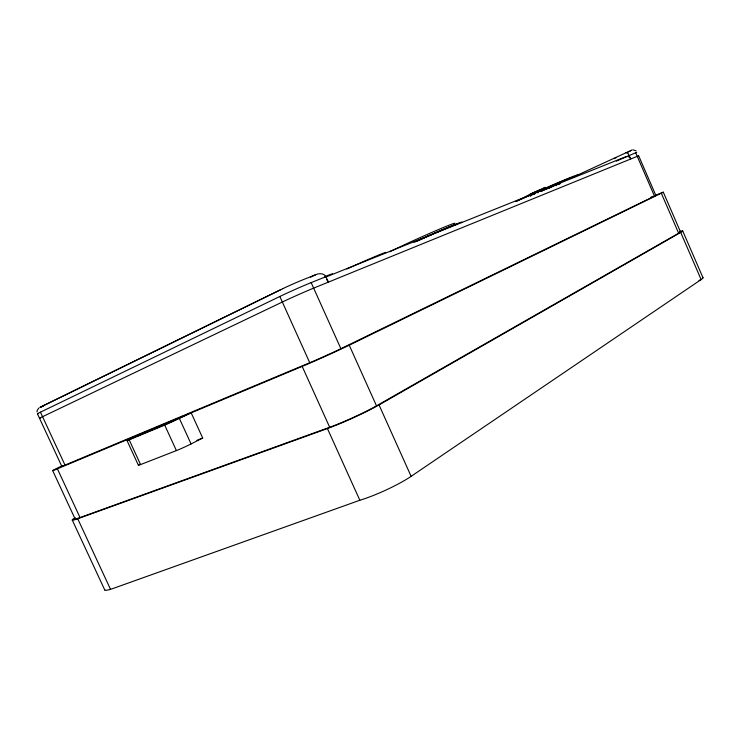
<?xml version="1.0" encoding="UTF-8"?>
<svg xmlns="http://www.w3.org/2000/svg" width="740" height="740" viewBox="0 0 740 740"><rect width="100%" height="100%" fill="white"/><g stroke="black" fill="none" stroke-linecap="round" stroke-linejoin="round"><path stroke-width="1.11" d="M37 411.93L37.342 410.071L38.896 408.027M638.315 155.909L313.64 288.128A23.902 0.675 -24 0 0 282.338 302.022L39.47 418.165L40.46 417.915M540.561 191.346L541.967 190.717M138.389 465.247L127.086 440.707L142.774 433.104M282.893 288.656L40.025 407.351L41.459 406.963M104.571 589.512A32.828 3.987 -26.1 0 0 110.538 589.382L359.834 500.249A39.137 5.763 -24.6 0 0 411.125 476.347L701.132 279.572A26.483 2.451 -22.8 0 0 702.778 277.509M638.62 155.687L655.871 195.462L340.89 348.688A23.837 0.647 -24.2 0 1 309.746 362.73L61.846 466.404L62.715 465.895M680.513 231.907L663.299 192.187L349.234 345.192A35.77 0.971 -24.2 0 1 302.179 366.402L57.406 468.827L80.022 517.556L329.689 427.276A35.677 2.942 -24.4 0 0 376.503 405.844L678.654 233.239A24.124 1.249 -23.4 0 0 679.847 231.842M636.752 152.301L616.3 161.144M522.311 198.635L530.238 194.047L545.352 187.34L541.338 189.634M75.008 517.769A32.911 2.026 -25.1 0 0 77.728 518.749L327.422 428.543A39.248 3.228 -24.4 0 0 379.028 404.928L680.689 232.416L701.132 279.572L698.995 280.451M40.247 407.194L281.089 289.479M631.183 150.516L631.775 150.128L572.446 177.424M531.598 193.704L530.959 194.065L531.57 193.862M540.061 189.986L538.84 190.606M540.764 191.225L542.753 190.245M139.675 464.378A11.082 0.5 -24.7 0 0 140.572 464.581L176.398 450.595A11.368 0.536 -24.7 0 0 191.068 443.945L202.704 438.043L191.17 412.855L166.704 424.251L127.086 440.707M542.161 190.606L550.93 186.628L548.192 187.988M629.907 151.182L630.628 150.812M310.606 277.176L315.795 274.651L303.067 279.729A17.917 0.694 -24 0 0 282.874 288.609M38.425 413.54A20.036 0.5 -23.7 0 1 40.45 412.171L279.831 296.481A23.902 0.795 -24 0 1 311.161 282.606L325.924 276.686L328.366 282.125A5.939 4.449 67.4 0 0 326.599 279.664M628.001 152.098L629.019 151.608M555.166 185.398L560.254 183.141L559.052 183.761M184.473 415.658L172.697 421.282L137.205 436.11L148.99 430.504M532.337 193.334L537.962 190.781M555.879 185.5L555.527 184.704L544.899 189.644L547.461 188.608M549.977 187.535L559.579 183.085L559.93 183.871M614.024 158.656L616.115 157.676M530.321 195.943L531.292 195.49M543.882 189.718L552.327 186.027L544.039 189.884M530.071 195.906L532.532 194.777M558.385 184.075L555.555 185.333M536.75 191.586L534.363 192.668M541.282 191.457L542.041 191.114M544.492 189.727L545.51 189.264M534.03 194.204L534.974 193.778M533.827 194.333L534.521 194.028M548.738 188.45L549.7 188.025M542.716 190.504L543.567 190.134M650.442 197.451L652.948 196.368M532.301 193.556L533.253 193.149M543.419 190.152L542.429 190.569M655.261 195.379L663.299 192.187M538.914 190.365L539.645 190.069M554.769 185.009L555.527 184.704M559.579 183.085L558.83 183.381L559.181 184.177M325.101 277.343L625.735 156.751A4.005 3.691 74.4 0 1 630.693 158.869L628.066 153.476L625.79 152.431M549.598 187.488L553.298 185.925M553.668 185.851L557.331 184.306L556.175 184.843L556.517 185.629M549.838 187.655L553.529 186.101M533.355 194.398L534.178 194.065M540.94 191.346L541.773 191.013M654.179 196.063L654.965 195.749M537.212 192.835L538.184 192.502M42.384 406.658L43.466 406.195M196.905 440.319L202.704 438.043M315.795 274.651C319.042 273.153 324.055 273.069 325.924 276.686M632.783 149.813L636.16 150.812M40.45 412.171L65.065 465.22M37.453 413.836L61.846 466.404M77.728 518.749L110.538 589.382M52.688 470.64L75.082 518.86M72.317 520.174L104.766 590.002M164.696 425.102L176.398 450.595M129.213 439.911L140.572 464.581M179.404 418.479L191.068 443.945M279.831 296.481L309.746 362.73M302.179 366.402L329.689 427.276M327.422 428.543L359.834 500.249M379.028 404.928L411.125 476.347M349.234 345.192L376.503 405.844M311.161 282.606L340.89 348.688M682.715 230.963L703 277.768M661.31 193.233L678.654 233.239M635.605 152.579L654.521 196.174M80.022 517.556A29.924 1.841 -25.1 0 1 75.378 518.185M679.635 231.546A26.529 1.369 -23.4 0 1 680.689 232.416M57.406 468.827A29.979 0.611 -24.4 0 1 61.772 465.969M413.993 242.294A45.852 1.304 -24.2 0 1 461.399 222.648M415.63 241.684A42.032 1.193 -24.2 0 1 449.421 226.986M450.336 226.616A42.032 1.193 -24.2 0 1 457.44 223.952M324.925 276.566A31.552 1.045 -24 0 1 332.019 274.42M346.977 268.99A29.739 0.934 -24.1 0 1 352.86 266.28M353.868 265.817A29.739 0.934 -24.1 0 1 385.929 252.581M417.758 240.759A41.07 1.165 -24.2 0 1 433.677 233.701M434.713 233.248A41.07 1.165 -24.2 0 1 457.135 224.202M389.74 251.785A39.017 1.175 -24.2 0 1 431.901 232.397A39.017 1.175 -24.2 0 1 454.462 223.647M515.493 201.604A57.211 1.388 -24.3 0 1 519.508 199.772M520.507 199.319A57.211 1.388 -24.3 0 1 577.33 175.482M517.01 201.077A51.541 1.249 -24.3 0 1 530.025 195.184M545.241 188.432A51.541 1.249 -24.3 0 1 555.185 184.121M556.073 183.742A51.541 1.249 -24.3 0 1 569.661 178.146M570.392 177.878A51.541 1.249 -24.3 0 1 572.954 177.073"/></g></svg>
